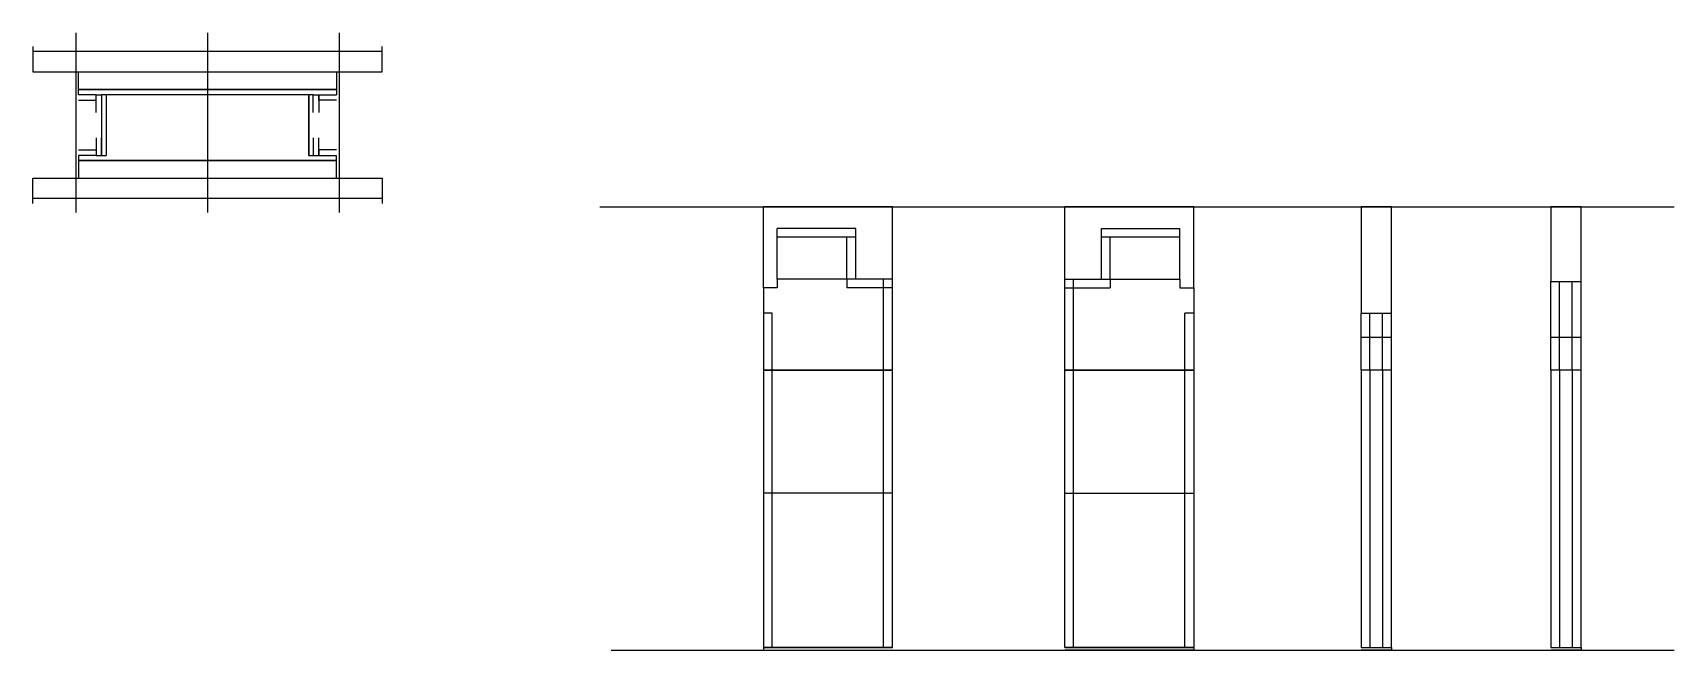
# Model space of a CAD drawing. Header units: metres. Extents: x 4495 to 5792, y 7800 to 8287.
import ezdxf

# ---------------------------------------------------------------- set-up
doc = ezdxf.new("R2010")
doc.units = ezdxf.units.M
for name, color, linetype in [('CHAPA', 7, 'Continuous'), ('COTA', 7, 'Continuous'), ('Hachura', 7, 'Continuous'), ('Madeira', 7, 'Continuous'), ('Nível', 7, 'Continuous'), ('Painéis', 7, 'Continuous'), ('Perfil Metálico', 7, 'Continuous'), ('SARR_2.2x7', 7, 'Continuous'), ('SARRAFO', 7, 'Continuous')]:
    doc.layers.add(name, color=color, linetype=linetype)

msp = doc.modelspace()

# ---------------------------------------------------------------- linework, layer by layer
at = {"layer": 'CHAPA', "color": 7, "lineweight": 25}
for points in [[(4530.9, 8238.2), (4530.9, 8242.2), (4734.9, 8242.2), (4734.9, 8238.2)], [(4530.9, 8238.2), (4530.9, 8242.2), (4734.9, 8242.2), (4734.9, 8238.2)], [(4552.9, 8238.2), (4549.3, 8238.2), (4549.3, 8190.2), (4552.9, 8190.2)], [(4552.9, 8238.2), (4549.3, 8238.2), (4549.3, 8190.2), (4552.9, 8190.2)], [(4716.5, 8238.2), (4712.9, 8238.2), (4712.9, 8190.2), (4716.5, 8190.2)], [(4716.5, 8238.2), (4712.9, 8238.2), (4712.9, 8190.2), (4716.5, 8190.2)], [(4530.9, 8190.2), (4530.9, 8186.2), (4734.9, 8186.2), (4734.9, 8190.2)], [(4530.9, 8190.2), (4530.9, 8186.2), (4734.9, 8186.2), (4734.9, 8190.2)]]:
    msp.add_lwpolyline(points, dxfattribs=at)
at = {"layer": 'COTA', "color": 7, "lineweight": 25}
for p, q in [((5174.1, 8149.6), (5072.1, 8149.6)), ((5072.1, 8085.6), (5072.1, 8149.6)), ((5174.1, 8092.6), (5174.1, 8149.6)), ((5310.2, 8092.6), (5310.2, 8149.6)), ((5412.2, 8149.6), (5310.2, 8149.6)), ((5401.2, 8149.6), (5412.2, 8149.6)), ((5412.2, 8085.6), (5412.2, 8149.6))]:
    msp.add_line(p, q, dxfattribs=at)
for points in [[(5568.3, 8065.6), (5568.3, 8149.6), (5544.3, 8149.6), (5544.3, 8065.6)], [(5718.2, 8090.6), (5718.2, 8149.6), (5694.2, 8149.6), (5694.2, 8090.6)]]:
    msp.add_lwpolyline(points, dxfattribs=at)
at = {"layer": 'Hachura', "color": 7, "lineweight": 25}
for p, q in [((4528.9, 8287), (4528.9, 8145.2)), ((4632.9, 8287), (4632.9, 8145.2)), ((4736.9, 8287), (4736.9, 8145.2))]:
    msp.add_line(p, q, dxfattribs=at)
at = {"layer": 'Madeira', "color": 7, "lineweight": 25}
for points in [[(4734.9, 8256.2), (4734.9, 8242.2), (4530.9, 8242.2), (4530.9, 8256.2)], [(4734.9, 8172.2), (4734.9, 8186.2), (4530.9, 8186.2), (4530.9, 8172.2)]]:
    msp.add_lwpolyline(points, dxfattribs=at)
at = {"layer": 'Nível', "color": 7, "lineweight": 25}
for p, q in [((4943, 8149.6), (5791.7, 8149.6)), ((4951.8, 7799.6), (5791.7, 7799.6))]:
    msp.add_line(p, q, dxfattribs=at)
at = {"layer": 'Painéis', "color": 7, "lineweight": 25}
for p, q in [((5145.1, 8132.6), (5083.1, 8132.6)), ((5083.1, 8092.6), (5083.1, 8132.6)), ((5145.1, 8092.6), (5145.1, 8132.6)), ((5339.2, 8132.6), (5401.2, 8132.6)), ((5339.2, 8092.6), (5339.2, 8132.6)), ((5401.2, 8092.6), (5401.2, 8132.6)), ((5083.1, 8092.6), (5083.1, 8087.6)), ((5401.2, 8092.6), (5401.2, 8087.6)), ((5694.2, 8090.6), (5718.2, 8090.6)), ((5694.2, 8046.6), (5694.2, 8090.6)), ((5718.2, 8046.6), (5718.2, 8090.6)), ((5544.3, 8065.6), (5568.3, 8065.6)), ((5544.3, 8046.6), (5544.3, 8065.6)), ((5568.3, 8046.6), (5568.3, 8065.6)), ((5544.3, 8046.6), (5568.3, 8046.6)), ((5544.3, 8020.6), (5544.3, 8046.6)), ((5568.3, 8020.6), (5568.3, 8046.6)), ((5694.2, 8046.6), (5718.2, 8046.6)), ((5694.2, 8020.6), (5694.2, 8046.6)), ((5718.2, 8020.6), (5718.2, 8046.6)), ((5072.1, 8020.6), (5174.1, 8020.6)), ((5072.1, 8020.6), (5072.1, 7923.6)), ((5174.1, 8020.6), (5072.1, 8020.6)), ((5174.1, 7923.6), (5174.1, 8020.6)), ((5310.2, 7923.6), (5310.2, 8020.6)), ((5412.2, 8020.6), (5310.2, 8020.6)), ((5310.2, 8020.6), (5412.2, 8020.6)), ((5412.2, 8020.6), (5310.2, 8020.6)), ((5310.2, 8020.6), (5412.2, 8020.6)), ((5412.2, 8020.6), (5412.2, 7923.6)), ((5544.3, 8020.6), (5544.3, 7801.6)), ((5568.3, 8020.6), (5544.3, 8020.6)), ((5568.3, 8020.6), (5544.3, 8020.6)), ((5568.3, 7801.6), (5568.3, 8020.6)), ((5694.2, 8020.6), (5694.2, 7801.6)), ((5718.2, 8020.6), (5694.2, 8020.6)), ((5718.2, 8020.6), (5694.2, 8020.6)), ((5718.2, 7801.6), (5718.2, 8020.6)), ((5072.1, 7923.6), (5072.1, 7801.6)), ((5174.1, 7923.6), (5072.1, 7923.6)), ((5174.1, 7801.6), (5174.1, 7923.6)), ((5310.2, 7801.6), (5310.2, 7923.6)), ((5310.2, 7923.6), (5412.2, 7923.6)), ((5412.2, 7923.6), (5412.2, 7801.6)), ((5072.1, 7801.6), (5174.1, 7801.6)), ((5412.2, 7801.6), (5310.2, 7801.6)), ((5544.3, 7801.6), (5568.3, 7801.6)), ((5694.2, 7801.6), (5718.2, 7801.6))]:
    msp.add_line(p, q, dxfattribs=at)
for points in [[(4712.9, 8190.2), (4712.9, 8238.2), (4552.9, 8238.2), (4552.9, 8190.2)], [(5174.1, 8020.6), (5174.1, 8092.6), (5083.1, 8092.6), (5083.1, 8085.6), (5072.1, 8085.6), (5072.1, 8020.6), (5174.1, 8020.6)], [(5310.2, 8020.6), (5310.2, 8092.6), (5401.2, 8092.6), (5401.2, 8085.6), (5412.2, 8085.6), (5412.2, 8020.6), (5310.2, 8020.6)], [(5174.1, 7801.6), (5072.1, 7801.6), (5072.1, 7799.6), (5174.1, 7799.6)], [(5310.2, 7801.6), (5412.2, 7801.6), (5412.2, 7799.6), (5310.2, 7799.6)], [(5544.3, 7801.6), (5568.3, 7801.6), (5568.3, 7799.6), (5544.3, 7799.6)], [(5694.2, 7801.6), (5718.2, 7801.6), (5718.2, 7799.6), (5694.2, 7799.6)]]:
    msp.add_lwpolyline(points, dxfattribs=at)
at = {"layer": 'Perfil Metálico', "color": 7, "lineweight": 25}
for points in [[(4494.9, 8276.2), (4494.9, 8256.2), (4770.9, 8256.2), (4770.9, 8276.2)], [(4770.9, 8260.2), (4770.9, 8272.2), (4494.9, 8272.2), (4494.9, 8260.2)], [(4494.9, 8152.2), (4494.9, 8172.2), (4770.9, 8172.2), (4770.9, 8152.2)], [(4770.9, 8168.2), (4770.9, 8156.2), (4494.9, 8156.2), (4494.9, 8168.2)]]:
    msp.add_lwpolyline(points, dxfattribs=at)
at = {"layer": 'SARR_2.2x7', "color": 7, "lineweight": 25}
for p, q in [((5145.1, 8125.6), (5083.1, 8125.6)), ((5138.1, 8092.6), (5138.1, 8125.6)), ((5401.2, 8125.6), (5339.2, 8125.6)), ((5346.2, 8092.6), (5346.2, 8125.6)), ((5145.1, 8092.6), (5138.1, 8092.6)), ((5138.1, 8092.6), (5138.1, 8085.6)), ((5167.1, 8020.6), (5167.1, 8092.6)), ((5317.2, 8020.6), (5317.2, 8092.6)), ((5339.2, 8092.6), (5346.2, 8092.6)), ((5346.2, 8092.6), (5346.2, 8085.6)), ((5174.1, 8085.6), (5138.1, 8085.6)), ((5310.2, 8085.6), (5346.2, 8085.6)), ((5701.2, 8046.6), (5701.2, 8090.6)), ((5711.1, 8046.6), (5711.1, 8090.6)), ((5079.1, 8065.6), (5072.1, 8065.6)), ((5079.1, 8020.6), (5079.1, 8065.6)), ((5405.2, 8020.6), (5405.2, 8065.6)), ((5412.2, 8065.6), (5405.2, 8065.6)), ((5551.3, 8046.6), (5551.3, 8065.6)), ((5561.2, 8046.6), (5561.2, 8065.6)), ((5551.3, 8020.6), (5551.3, 8046.6)), ((5561.2, 8020.6), (5561.2, 8046.6)), ((5701.2, 8020.6), (5701.2, 8046.6)), ((5711.1, 8020.6), (5711.1, 8046.6)), ((5079.1, 7923.6), (5079.1, 8020.6)), ((5079.1, 8020.6), (5079.1, 8020.6)), ((5167.1, 7923.6), (5167.1, 8020.6)), ((5317.2, 7923.6), (5317.2, 8020.6)), ((5405.2, 7923.6), (5405.2, 8020.6)), ((5405.2, 8020.6), (5405.2, 8020.6)), ((5551.3, 8020.6), (5551.3, 7801.6)), ((5561.3, 8020.6), (5561.3, 7801.6)), ((5701.2, 8020.6), (5701.2, 7801.6)), ((5711.2, 8020.6), (5711.2, 7801.6)), ((5079.1, 7801.6), (5079.1, 7923.6)), ((5167.1, 7801.6), (5167.1, 7923.6)), ((5317.2, 7801.6), (5317.2, 7923.6)), ((5405.2, 7801.6), (5405.2, 7923.6)), ((5079.1, 7801.6), (5079.1, 7801.6)), ((5167.1, 7801.6), (5167.1, 7801.6)), ((5317.2, 7801.6), (5317.2, 7801.6)), ((5405.2, 7801.6), (5405.2, 7801.6))]:
    msp.add_line(p, q, dxfattribs=at)
at = {"layer": 'SARRAFO', "color": 7, "lineweight": 25}
for points in [[(4530.9, 8233.8), (4544.9, 8233.8), (4544.9, 8238.2), (4530.9, 8238.2)], [(4544.9, 8224.2), (4544.9, 8238.2), (4549.3, 8238.2), (4549.3, 8224.2)], [(4716.5, 8224.2), (4716.5, 8238.2), (4720.9, 8238.2), (4720.9, 8224.2)], [(4734.9, 8233.8), (4720.9, 8233.8), (4720.9, 8238.2), (4734.9, 8238.2)], [(4544.9, 8204.2), (4544.9, 8190.2), (4549.3, 8190.2), (4549.3, 8204.2)], [(4716.5, 8204.2), (4716.5, 8190.2), (4720.9, 8190.2), (4720.9, 8204.2)], [(4530.9, 8194.6), (4544.9, 8194.6), (4544.9, 8190.2), (4530.9, 8190.2)], [(4734.9, 8194.6), (4720.9, 8194.6), (4720.9, 8190.2), (4734.9, 8190.2)]]:
    msp.add_lwpolyline(points, dxfattribs=at)

doc.saveas('drawing.dxf')
